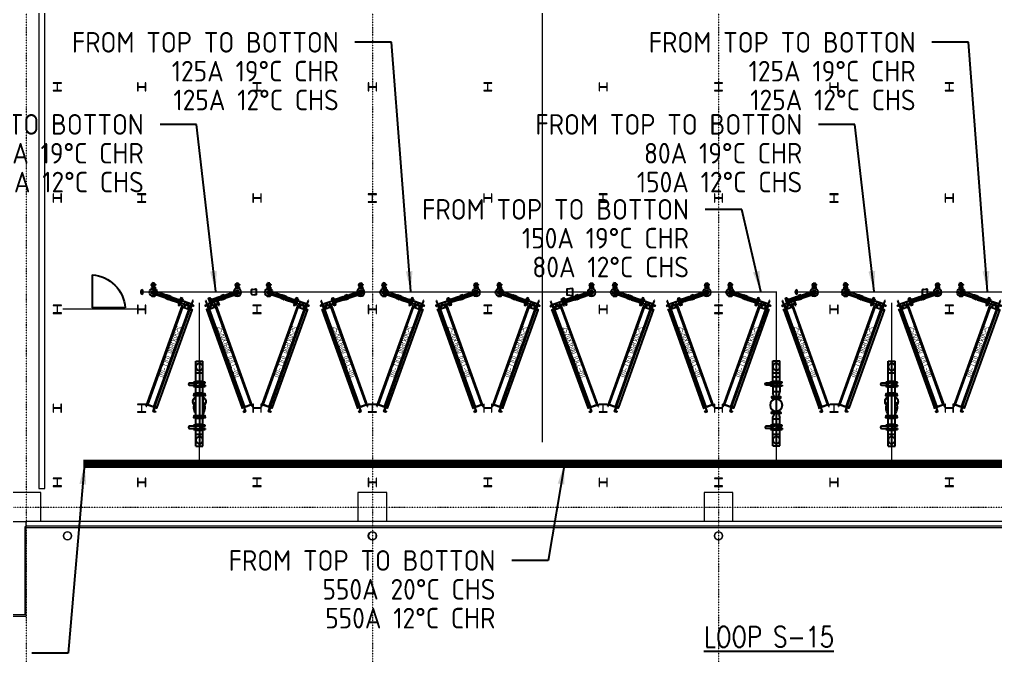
# Model space of a CAD drawing. Extents: x -32000 to 363140, y -29000 to 144266.
# Drawn here: x 17835 to 41522, y -3604 to 11834 of the extents above; entities that cross this region are included whole.
import ezdxf
from ezdxf.enums import TextEntityAlignment as Align

# ---------------------------------------------------------------- set-up
doc = ezdxf.new("R2010")
doc.units = 0
doc.header["$LTSCALE"] = 10
for name, pattern in [('H12PL25$0$JJP_三點線', [0.9, 0.3, -0.15, 0, -0.15, 0, -0.15, 0, -0.15]), ('XFM1Q20-200k$0$CENTER', [2, 1.25, -0.25, 0.25, -0.25]), ('XFM1Q20-200k$0$CENTER2', [1.125, 0.75, -0.125, 0.125, -0.125])]:
    doc.linetypes.add(name, pattern=pattern)
for name, color, linetype in [('H12PL25$0$A-OBJE-MEP', 252, 'Continuous'), ('H12PL25$0$A-WALL-EX', 252, 'Continuous'), ('H12PL25$0$A-WALL-IN', 252, 'Continuous'), ('H12PL25$0$S-COL', 252, 'Continuous'), ('H12PL25$0$S-GRID', 252, 'Continuous'), ('XFM1P20-200k$0$$0$M-PIPE-TEXT', 3, 'Continuous'), ('XFM1P20-200k$0$$0$M-PIPE-TEXT-ARROR', 91, 'Continuous'), ('XFM1P20-200k$0$12P7-M-SUP-DCC-L2', 3, 'Continuous'), ('XFM1P20-200k$0$M-PIPE-CHWR20', 110, 'Continuous'), ('XFM1P20-200k$0$M-PIPE-CHWS12', 130, 'Continuous'), ('XFM1Q20-200k$0$12P7-M-SUP-DCC-L1', 7, 'Continuous'), ('XFM1Q20-200k$0$12P7-M-SUP-DCC-L2', 3, 'Continuous'), ('XFM1Q20-200k$0$C-CDCC', 22, 'Continuous'), ('XFM1Q20-200k$0$M-CWTR-TEXT', 4, 'Continuous'), ('XFM1Q20-200k$0$M-PIPE-CHWR20', 110, 'Continuous'), ('XFM1Q20-200k$0$M-PIPE-CHWS12', 130, 'Continuous'), ('XFM1Q20-200k$0$M-PIPE-CHWS12_CL', 132, 'XFM1Q20-200k$0$CENTER2'), ('XFM1Q20-200k$0$MAU&DCC Valve Station$0$M-CWTR-VAVE', 4, 'Continuous'), ('XFM1Q20-200k$0$U-PCW-V', 2, 'Continuous')]:
    doc.layers.add(name, color=color, linetype=linetype)
doc.styles.add('XFM1P20-200k$0$$0$aa-txt', font='isocp.shx', dxfattribs={"bigfont": 'chineset.shx'})
doc.styles.add('XFM1Q20-200k$0$12P7-XCM2P10$0$AA-TXT', font='simplex.shx', dxfattribs={"bigfont": 'china.shx'})
doc.styles.add('XFM1Q20-200k$0$aa-txt', font='isocp.shx', dxfattribs={"bigfont": 'chineset.shx'})
doc.dimstyles.new('XFM1P20-200k$0$$0$adim-200', dxfattribs={"dimscale": 200, "dimtxt": 0.3, "dimasz": 2.5, "dimexe": 0.1, "dimexo": 0.5, "dimgap": 0.15, "dimtad": 0, "dimdec": 4, "dimzin": 3, "dimdsep": 46, "dimtxsty": 'XFM1P20-200k$0$$0$aa-txt', "dimcen": 2.5, "dimclrd": 256, "dimclre": 256, "dimclrt": 256, "dimadec": 0, "dimazin": 0, "dimtfac": 1, "dimtdec": 4, "dimtmove": 0, "dimatfit": 3, "dimfxl": 1, "dimtolj": 1, "dimtzin": 0, "dimarcsym": 0})

# ---------------------------------------------------------------- blocks, each defined once
blk = doc.blocks.new('H12PL25')
at = {"layer": 'H12PL25$0$A-OBJE-MEP', "lineweight": 0, "flags": 128}
for points in [[(19095, -700, 1), (18905, -700, 1)], [(26495, -700, 1), (26305, -700, 1)], [(34895, -700, 1), (34705, -700, 1)]]:
    blk.add_lwpolyline(points, format="xyb", close=True, dxfattribs=at)
at = {"layer": 'H12PL25$0$A-OBJE-MEP', "lineweight": 0}
for centre in [(19000, -700), (26400, -700), (34800, -700)]:
    blk.add_circle(centre, 100, dxfattribs=at)
at = {"layer": 'H12PL25$0$A-WALL-EX', "lineweight": 0}
blk.add_line((68150, -465), (18000, -465), dxfattribs=at)
at = {"layer": 'H12PL25$0$A-WALL-EX', "lineweight": 0, "flags": 128}
for points in [[(68150, -350), (18000, -350)], [(18000, -465), (18000, -350)], [(18000, -482.5), (18000, -465)], [(18000, -482.5), (17965, -482.5)], [(17965, -482.5), (17965, -2615)], [(18000, -500), (68150, -500)], [(18000, -500), (68150, -500)], [(18000, -500), (68150, -500)], [(18000, -500), (68150, -500)], [(18000, -2650), (18000, -500)], [(17965, -2615), (17500, -2615)], [(17500, -2650), (17965, -2650)], [(17965, -2650), (18000, -2650)]]:
    blk.add_lwpolyline(points, dxfattribs=at)
at = {"layer": 'H12PL25$0$A-WALL-IN', "lineweight": 0, "flags": 128}
for points in [[(18450, 450), (18450, 85450)], [(18300, 14650), (18300, 450)], [(18300, 450), (18450, 450)]]:
    blk.add_lwpolyline(points, dxfattribs=at)
at = {"layer": 'H12PL25$0$S-COL', "lineweight": 0, "flags": 128}
for points in [[(18850, 10100), (18850, 10112), (18767, 10112, -0.41421356), (18754, 10125), (18754, 10275, -0.41421356), (18767, 10288), (18850, 10288), (18850, 10300), (18650, 10300), (18650, 10288), (18733, 10288, -0.41421356), (18746, 10275), (18746, 10125, -0.41421356), (18733, 10112), (18650, 10112), (18650, 10100)], [(20900, 10300), (20888, 10300), (20888, 10217, -0.41421356), (20875, 10204), (20725, 10204, -0.41421356), (20712, 10217), (20712, 10300), (20700, 10300), (20700, 10100), (20712, 10100), (20712, 10183, -0.41421356), (20725, 10196), (20875, 10196, -0.41421356), (20888, 10183), (20888, 10100), (20900, 10100)], [(23700, 10100), (23700, 10112), (23617, 10112, -0.41421356), (23604, 10125), (23604, 10275, -0.41421356), (23617, 10288), (23700, 10288), (23700, 10300), (23500, 10300), (23500, 10288), (23583, 10288, -0.41421356), (23596, 10275), (23596, 10125, -0.41421356), (23583, 10112), (23500, 10112), (23500, 10100)], [(26500, 10300), (26488, 10300), (26488, 10217, -0.41421356), (26475, 10204), (26325, 10204, -0.41421356), (26312, 10217), (26312, 10300), (26300, 10300), (26300, 10100), (26312, 10100), (26312, 10183, -0.41421356), (26325, 10196), (26475, 10196, -0.41421356), (26488, 10183), (26488, 10100), (26500, 10100)], [(29300, 10100), (29300, 10112), (29217, 10112, -0.41421356), (29204, 10125), (29204, 10275, -0.41421356), (29217, 10288), (29300, 10288), (29300, 10300), (29100, 10300), (29100, 10288), (29183, 10288, -0.41421356), (29196, 10275), (29196, 10125, -0.41421356), (29183, 10112), (29100, 10112), (29100, 10100)], [(32100, 10300), (32088, 10300), (32088, 10217, -0.41421356), (32075, 10204), (31925, 10204, -0.41421356), (31912, 10217), (31912, 10300), (31900, 10300), (31900, 10100), (31912, 10100), (31912, 10183, -0.41421356), (31925, 10196), (32075, 10196, -0.41421356), (32088, 10183), (32088, 10100), (32100, 10100)], [(34900, 10100), (34900, 10112), (34817, 10112, -0.41421356), (34804, 10125), (34804, 10275, -0.41421356), (34817, 10288), (34900, 10288), (34900, 10300), (34700, 10300), (34700, 10288), (34783, 10288, -0.41421356), (34796, 10275), (34796, 10125, -0.41421356), (34783, 10112), (34700, 10112), (34700, 10100)], [(37700, 10300), (37688, 10300), (37688, 10217, -0.41421356), (37675, 10204), (37525, 10204, -0.41421356), (37512, 10217), (37512, 10300), (37500, 10300), (37500, 10100), (37512, 10100), (37512, 10183, -0.41421356), (37525, 10196), (37675, 10196, -0.41421356), (37688, 10183), (37688, 10100), (37700, 10100)], [(40500, 10100), (40500, 10112), (40417, 10112, -0.41421356), (40404, 10125), (40404, 10275, -0.41421356), (40417, 10288), (40500, 10288), (40500, 10300), (40300, 10300), (40300, 10288), (40383, 10288, -0.41421356), (40396, 10275), (40396, 10125, -0.41421356), (40383, 10112), (40300, 10112), (40300, 10100)], [(18850, 7600), (18838, 7600), (18838, 7517, -0.41421356), (18825, 7504), (18675, 7504, -0.41421356), (18662, 7517), (18662, 7600), (18650, 7600), (18650, 7400), (18662, 7400), (18662, 7483, -0.41421356), (18675, 7496), (18825, 7496, -0.41421356), (18838, 7483), (18838, 7400), (18850, 7400)], [(20900, 7400), (20900, 7412), (20817, 7412, -0.41421356), (20804, 7425), (20804, 7575, -0.41421356), (20817, 7588), (20900, 7588), (20900, 7600), (20700, 7600), (20700, 7588), (20783, 7588, -0.41421356), (20796, 7575), (20796, 7425, -0.41421356), (20783, 7412), (20700, 7412), (20700, 7400)], [(23700, 7600), (23688, 7600), (23688, 7517, -0.41421356), (23675, 7504), (23525, 7504, -0.41421356), (23512, 7517), (23512, 7600), (23500, 7600), (23500, 7400), (23512, 7400), (23512, 7483, -0.41421356), (23525, 7496), (23675, 7496, -0.41421356), (23688, 7483), (23688, 7400), (23700, 7400)], [(26500, 7400), (26500, 7412), (26417, 7412, -0.41421356), (26404, 7425), (26404, 7575, -0.41421356), (26417, 7588), (26500, 7588), (26500, 7600), (26300, 7600), (26300, 7588), (26383, 7588, -0.41421356), (26396, 7575), (26396, 7425, -0.41421356), (26383, 7412), (26300, 7412), (26300, 7400)], [(29300, 7600), (29288, 7600), (29288, 7517, -0.41421356), (29275, 7504), (29125, 7504, -0.41421356), (29112, 7517), (29112, 7600), (29100, 7600), (29100, 7400), (29112, 7400), (29112, 7483, -0.41421356), (29125, 7496), (29275, 7496, -0.41421356), (29288, 7483), (29288, 7400), (29300, 7400)], [(32100, 7400), (32100, 7412), (32017, 7412, -0.41421356), (32004, 7425), (32004, 7575, -0.41421356), (32017, 7588), (32100, 7588), (32100, 7600), (31900, 7600), (31900, 7588), (31983, 7588, -0.41421356), (31996, 7575), (31996, 7425, -0.41421356), (31983, 7412), (31900, 7412), (31900, 7400)], [(34900, 7600), (34888, 7600), (34888, 7517, -0.41421356), (34875, 7504), (34725, 7504, -0.41421356), (34712, 7517), (34712, 7600), (34700, 7600), (34700, 7400), (34712, 7400), (34712, 7483, -0.41421356), (34725, 7496), (34875, 7496, -0.41421356), (34888, 7483), (34888, 7400), (34900, 7400)], [(37700, 7400), (37700, 7412), (37617, 7412, -0.41421356), (37604, 7425), (37604, 7575, -0.41421356), (37617, 7588), (37700, 7588), (37700, 7600), (37500, 7600), (37500, 7588), (37583, 7588, -0.41421356), (37596, 7575), (37596, 7425, -0.41421356), (37583, 7412), (37500, 7412), (37500, 7400)], [(40500, 7600), (40488, 7600), (40488, 7517, -0.41421356), (40475, 7504), (40325, 7504, -0.41421356), (40312, 7517), (40312, 7600), (40300, 7600), (40300, 7400), (40312, 7400), (40312, 7483, -0.41421356), (40325, 7496), (40475, 7496, -0.41421356), (40488, 7483), (40488, 7400), (40500, 7400)], [(18850, 4700), (18850, 4712), (18767, 4712, -0.41421356), (18754, 4725), (18754, 4875, -0.41421356), (18767, 4888), (18850, 4888), (18850, 4900), (18650, 4900), (18650, 4888), (18733, 4888, -0.41421356), (18746, 4875), (18746, 4725, -0.41421356), (18733, 4712), (18650, 4712), (18650, 4700)], [(20900, 4900), (20888, 4900), (20888, 4817, -0.41421356), (20875, 4804), (20725, 4804, -0.41421356), (20712, 4817), (20712, 4900), (20700, 4900), (20700, 4700), (20712, 4700), (20712, 4783, -0.41421356), (20725, 4796), (20875, 4796, -0.41421356), (20888, 4783), (20888, 4700), (20900, 4700)], [(23700, 4700), (23700, 4712), (23617, 4712, -0.41421356), (23604, 4725), (23604, 4875, -0.41421356), (23617, 4888), (23700, 4888), (23700, 4900), (23500, 4900), (23500, 4888), (23583, 4888, -0.41421356), (23596, 4875), (23596, 4725, -0.41421356), (23583, 4712), (23500, 4712), (23500, 4700)], [(26500, 4900), (26488, 4900), (26488, 4817, -0.41421356), (26475, 4804), (26325, 4804, -0.41421356), (26312, 4817), (26312, 4900), (26300, 4900), (26300, 4700), (26312, 4700), (26312, 4783, -0.41421356), (26325, 4796), (26475, 4796, -0.41421356), (26488, 4783), (26488, 4700), (26500, 4700)], [(29300, 4700), (29300, 4712), (29217, 4712, -0.41421356), (29204, 4725), (29204, 4875, -0.41421356), (29217, 4888), (29300, 4888), (29300, 4900), (29100, 4900), (29100, 4888), (29183, 4888, -0.41421356), (29196, 4875), (29196, 4725, -0.41421356), (29183, 4712), (29100, 4712), (29100, 4700)], [(32100, 4900), (32088, 4900), (32088, 4817, -0.41421356), (32075, 4804), (31925, 4804, -0.41421356), (31912, 4817), (31912, 4900), (31900, 4900), (31900, 4700), (31912, 4700), (31912, 4783, -0.41421356), (31925, 4796), (32075, 4796, -0.41421356), (32088, 4783), (32088, 4700), (32100, 4700)], [(34900, 4700), (34900, 4712), (34817, 4712, -0.41421356), (34804, 4725), (34804, 4875, -0.41421356), (34817, 4888), (34900, 4888), (34900, 4900), (34700, 4900), (34700, 4888), (34783, 4888, -0.41421356), (34796, 4875), (34796, 4725, -0.41421356), (34783, 4712), (34700, 4712), (34700, 4700)], [(37700, 4900), (37688, 4900), (37688, 4817, -0.41421356), (37675, 4804), (37525, 4804, -0.41421356), (37512, 4817), (37512, 4900), (37500, 4900), (37500, 4700), (37512, 4700), (37512, 4783, -0.41421356), (37525, 4796), (37675, 4796, -0.41421356), (37688, 4783), (37688, 4700), (37700, 4700)], [(40500, 4700), (40500, 4712), (40417, 4712, -0.41421356), (40404, 4725), (40404, 4875, -0.41421356), (40417, 4888), (40500, 4888), (40500, 4900), (40300, 4900), (40300, 4888), (40383, 4888, -0.41421356), (40396, 4875), (40396, 4725, -0.41421356), (40383, 4712), (40300, 4712), (40300, 4700)], [(18850, 2500), (18838, 2500), (18838, 2417, -0.41421356), (18825, 2404), (18675, 2404, -0.41421356), (18662, 2417), (18662, 2500), (18650, 2500), (18650, 2300), (18662, 2300), (18662, 2383, -0.41421356), (18675, 2396), (18825, 2396, -0.41421356), (18838, 2383), (18838, 2300), (18850, 2300)], [(20900, 2300), (20900, 2312), (20817, 2312, -0.41421356), (20804, 2325), (20804, 2475, -0.41421356), (20817, 2488), (20900, 2488), (20900, 2500), (20700, 2500), (20700, 2488), (20783, 2488, -0.41421356), (20796, 2475), (20796, 2325, -0.41421356), (20783, 2312), (20700, 2312), (20700, 2300)], [(23700, 2500), (23688, 2500), (23688, 2417, -0.41421356), (23675, 2404), (23525, 2404, -0.41421356), (23512, 2417), (23512, 2500), (23500, 2500), (23500, 2300), (23512, 2300), (23512, 2383, -0.41421356), (23525, 2396), (23675, 2396, -0.41421356), (23688, 2383), (23688, 2300), (23700, 2300)], [(26500, 2300), (26500, 2312), (26417, 2312, -0.41421356), (26404, 2325), (26404, 2475, -0.41421356), (26417, 2488), (26500, 2488), (26500, 2500), (26300, 2500), (26300, 2488), (26383, 2488, -0.41421356), (26396, 2475), (26396, 2325, -0.41421356), (26383, 2312), (26300, 2312), (26300, 2300)], [(29300, 2500), (29288, 2500), (29288, 2417, -0.41421356), (29275, 2404), (29125, 2404, -0.41421356), (29112, 2417), (29112, 2500), (29100, 2500), (29100, 2300), (29112, 2300), (29112, 2383, -0.41421356), (29125, 2396), (29275, 2396, -0.41421356), (29288, 2383), (29288, 2300), (29300, 2300)], [(32100, 2300), (32100, 2312), (32017, 2312, -0.41421356), (32004, 2325), (32004, 2475, -0.41421356), (32017, 2488), (32100, 2488), (32100, 2500), (31900, 2500), (31900, 2488), (31983, 2488, -0.41421356), (31996, 2475), (31996, 2325, -0.41421356), (31983, 2312), (31900, 2312), (31900, 2300)], [(34900, 2500), (34888, 2500), (34888, 2417, -0.41421356), (34875, 2404), (34725, 2404, -0.41421356), (34712, 2417), (34712, 2500), (34700, 2500), (34700, 2300), (34712, 2300), (34712, 2383, -0.41421356), (34725, 2396), (34875, 2396, -0.41421356), (34888, 2383), (34888, 2300), (34900, 2300)], [(37700, 2300), (37700, 2312), (37617, 2312, -0.41421356), (37604, 2325), (37604, 2475, -0.41421356), (37617, 2488), (37700, 2488), (37700, 2500), (37500, 2500), (37500, 2488), (37583, 2488, -0.41421356), (37596, 2475), (37596, 2325, -0.41421356), (37583, 2312), (37500, 2312), (37500, 2300)], [(40500, 2500), (40488, 2500), (40488, 2417, -0.41421356), (40475, 2404), (40325, 2404, -0.41421356), (40312, 2417), (40312, 2500), (40300, 2500), (40300, 2300), (40312, 2300), (40312, 2383, -0.41421356), (40325, 2396), (40475, 2396, -0.41421356), (40488, 2383), (40488, 2300), (40500, 2300)], [(18850, 500), (18850, 512), (18767, 512, -0.41421356), (18754, 525), (18754, 675, -0.41421356), (18767, 688), (18850, 688), (18850, 700), (18650, 700), (18650, 688), (18733, 688, -0.41421356), (18746, 675), (18746, 525, -0.41421356), (18733, 512), (18650, 512), (18650, 500)], [(20900, 700), (20888, 700), (20888, 617, -0.41421356), (20875, 604), (20725, 604, -0.41421356), (20712, 617), (20712, 700), (20700, 700), (20700, 500), (20712, 500), (20712, 583, -0.41421356), (20725, 596), (20875, 596, -0.41421356), (20888, 583), (20888, 500), (20900, 500)], [(23700, 500), (23700, 512), (23617, 512, -0.41421356), (23604, 525), (23604, 675, -0.41421356), (23617, 688), (23700, 688), (23700, 700), (23500, 700), (23500, 688), (23583, 688, -0.41421356), (23596, 675), (23596, 525, -0.41421356), (23583, 512), (23500, 512), (23500, 500)], [(26500, 700), (26488, 700), (26488, 617, -0.41421356), (26475, 604), (26325, 604, -0.41421356), (26312, 617), (26312, 700), (26300, 700), (26300, 500), (26312, 500), (26312, 583, -0.41421356), (26325, 596), (26475, 596, -0.41421356), (26488, 583), (26488, 500), (26500, 500)], [(29300, 500), (29300, 512), (29217, 512, -0.41421356), (29204, 525), (29204, 675, -0.41421356), (29217, 688), (29300, 688), (29300, 700), (29100, 700), (29100, 688), (29183, 688, -0.41421356), (29196, 675), (29196, 525, -0.41421356), (29183, 512), (29100, 512), (29100, 500)], [(32100, 700), (32088, 700), (32088, 617, -0.41421356), (32075, 604), (31925, 604, -0.41421356), (31912, 617), (31912, 700), (31900, 700), (31900, 500), (31912, 500), (31912, 583, -0.41421356), (31925, 596), (32075, 596, -0.41421356), (32088, 583), (32088, 500), (32100, 500)], [(34900, 500), (34900, 512), (34817, 512, -0.41421356), (34804, 525), (34804, 675, -0.41421356), (34817, 688), (34900, 688), (34900, 700), (34700, 700), (34700, 688), (34783, 688, -0.41421356), (34796, 675), (34796, 525, -0.41421356), (34783, 512), (34700, 512), (34700, 500)], [(37700, 700), (37688, 700), (37688, 617, -0.41421356), (37675, 604), (37525, 604, -0.41421356), (37512, 617), (37512, 700), (37500, 700), (37500, 500), (37512, 500), (37512, 583, -0.41421356), (37525, 596), (37675, 596, -0.41421356), (37688, 583), (37688, 500), (37700, 500)], [(40500, 500), (40500, 512), (40417, 512, -0.41421356), (40404, 525), (40404, 675, -0.41421356), (40417, 688), (40500, 688), (40500, 700), (40300, 700), (40300, 688), (40383, 688, -0.41421356), (40396, 675), (40396, 525, -0.41421356), (40383, 512), (40300, 512), (40300, 500)]]:
    blk.add_lwpolyline(points, format="xyb", close=True, dxfattribs=at)
for points in [[(18350, -350), (18350, 350), (17650, 350), (17650, -350), (18000, -350)], [(26750, -350), (26750, 350), (26050, 350), (26050, -350)], [(35150, -350), (35150, 350), (34450, 350), (34450, -350)]]:
    blk.add_lwpolyline(points, dxfattribs=at)
at = {"layer": 'H12PL25$0$S-GRID', "linetype": 'H12PL25$0$JJP_三點線', "lineweight": 0}
for p, q in [((18000, 128250), (18000, -28000)), ((26400, 128250), (26400, -28000)), ((34800, 128250), (34800, -28000)), ((-29000, 0), (289600, 0))]:
    blk.add_line(p, q, dxfattribs=at)
blk = doc.blocks.new('XFM1Q20-200k$0$A$C85d7fed8')
at = {"layer": 'XFM1Q20-200k$0$12P7-M-SUP-DCC-L1'}
for points in [[(214374, 5418), (214420, 5438), (214369, 5552), (214323, 5532), (214331, 5513), (214334, 5515), (214327, 5530), (214367, 5548), (214416, 5440), (214376, 5422), (214369, 5437), (214366, 5436)], [(215456, 3023), (215502, 3043), (215450, 3158), (215405, 3137), (215413, 3119), (215416, 3120), (215409, 3135), (215449, 3153), (215497, 3045), (215458, 3027), (215451, 3043), (215448, 3041)]]:
    blk.add_lwpolyline(points, close=True, dxfattribs=at)
blk.add_lwpolyline([(215446, 3041), (215448, 3041)], dxfattribs=at)
at = {"layer": 'XFM1Q20-200k$0$12P7-M-SUP-DCC-L2'}
blk.add_lwpolyline([(215404, 3137), (215450, 3157), (214420, 5438), (214374, 5418)], close=True, dxfattribs=at)
blk = doc.blocks.new('XFM1Q20-200k$0$A$C911c7844')
at = {"layer": 'XFM1Q20-200k$0$C-CDCC'}
for p, q in [((207240, 5563), (207249, 5567)), ((208474, 3049), (207240, 5563)), ((207325, 5504), (207506, 5592)), ((207357, 5438), (207538, 5527)), ((207440, 5479), (207469, 5419)), ((207451, 5484), (207480, 5424)), ((207483, 5638), (207500, 5646)), ((207483, 5638), (207560, 5481)), ((207503, 5480), (207494, 5476)), ((207500, 5646), (207576, 5489)), ((208653, 3137), (207503, 5480)), ((207560, 5481), (207576, 5489)), ((207520, 5444), (207340, 5356)), ((207352, 5436), (207381, 5376)), ((208470, 3103), (207358, 5365)), ((207362, 5441), (207392, 5381)), ((208613, 3173), (207502, 5435)), ((208631, 3182), (208452, 3094)), ((208631, 3182), (208452, 3094)), ((208484, 3110), (208599, 3166)), ((208644, 3133), (208653, 3137)), ((208483, 3054), (208474, 3049))]:
    blk.add_line(p, q, dxfattribs=at)
for centre in [(207341, 5471), (207429, 5514)]:
    blk.add_circle(centre, 36.5, dxfattribs=at)
at = {"layer": 'XFM1Q20-200k$0$C-CDCC', "style": 'XFM1Q20-200k$0$aa-txt', "width": 0.8}
blk.add_text('2520X1600 (DCC-01)', height=125, rotation=296, dxfattribs=at).set_placement((207930, 4392), align=Align.MIDDLE)
blk = doc.blocks.new('XFM1Q20-200k$0$BV-150V-T1')
at = {"color": 0, "linetype": 'ByBlock'}
for p, q in [((-5.2, 9.6), (-6.7, 9.6)), ((-6.7, -9.6), (-6.7, 9.6)), ((-2.7, 14), (-5.2, 14)), ((-5.2, -14), (-5.2, 14)), ((2.7, 14), (5.2, 14)), ((5.2, 14), (5.2, -14)), ((5.2, 9.6), (6.7, 9.6)), ((6.7, 9.6), (6.7, -9.6)), ((-5.2, -9.6), (-6.7, -9.6)), ((-2.7, -14), (-5.2, -14)), ((2.7, -8.4), (-2.7, -8.4)), ((2.7, -14), (5.2, -14)), ((5.2, -9.6), (6.7, -9.6))]:
    blk.add_line(p, q, dxfattribs=at)
blk.add_lwpolyline([(-2.7, 7.5), (-2.7, 24, -1), (2.7, 24), (2.7, 7.7, 0.028765), (2.9, 4.2), (3.3, 0.3, -1.044614), (-3.3, 0), (-2.9, 4.1, 0.028765)], format="xyb", close=True, dxfattribs=at)
for points in [[(-2.7, 14), (-2.7, 6.1)], [(2.7, 14), (2.7, 6.3)], [(-2.7, -2), (-2.7, -14)], [(2.7, -2), (2.7, -14)]]:
    blk.add_lwpolyline(points, dxfattribs=at)
blk = doc.blocks.new('XFM1Q20-200k$0$YS-06-B')
at = {"layer": 'XFM1Q20-200k$0$U-PCW-V', "color": 0}
for p, q in [((55, 8.9), (6.9, 8.9)), ((55, -8.9), (6.9, -8.9))]:
    blk.add_line(p, q, dxfattribs=at)
for points in [[(1.4, -9.6), (0, -9.6), (0, 9.6), (1.4, 9.6)], [(4, -13.8), (1.4, -13.8), (1.4, 13.8), (4, 13.8), (4, -13.8)], [(4, -13.8), (6.5, -13.8), (6.5, 13.8), (4, 13.8), (4, -13.8)], [(57.5, -13.8), (55, -13.8), (55, 13.8), (57.5, 13.8), (57.5, -13.8)], [(57.5, -13.8), (60, -13.8), (60, 13.8), (57.5, 13.8), (57.5, -13.8)], [(60, -9.6), (61.5, -9.6), (61.5, 9.6), (60, 9.6)]]:
    blk.add_lwpolyline(points, dxfattribs=at)
for points in [[(18.6, 15.5, 0.133256), (14.6, 14.4, 0.106756), (10.9, 10.9, 0.036777), (9.6, 8.9, 0.036777)], [(28.8, 12.5, 0.064337), (26.3, 14.4, 0.133256), (22.3, 15.5)], [(9.6, -8.9, 0.036777), (10.9, -10.9, 0.106756), (14.6, -14.4, 0.133256), (18.6, -15.5)], [(22.3, -15.5, 0.133256), (26.3, -14.4, 0.064337), (28.8, -12.5, 0.064337)]]:
    blk.add_lwpolyline(points, format="xyb", dxfattribs=at)
for centre, radius, start, end in [((20.5, 4.3), 11.3, 80.5245, 99.4755), ((29, 0), 12.1, 121.7693, 132.5173), ((35.2, -14.3), 27.6, 57.3698, 116.9234), ((20.5, -4.3), 11.3, 260.5245, 279.4755), ((29, 0), 12.1, 227.4827, 238.2307), ((35.2, 14.3), 27.6, 243.0766, 302.6302)]:
    blk.add_arc(centre, radius, start, end, dxfattribs=at)
blk = doc.blocks.new('XFM1Q20-200k$0$A$Cc8c59ff0')
at = {"layer": 'XFM1Q20-200k$0$M-PIPE-CHWS12'}
for p, q in [((183, 2063, 0), (183, 0, 0)), ((183, 2063), (351, 2063)), ((351, 2063, 0), (351, 0, 0)), ((183, 1777), (351, 1777)), ((351, 1120, 0), (351, 1406, 0)), ((183, 286), (351, 286)), ((183, 0), (351, 0))]:
    blk.add_line(p, q, dxfattribs=at)
for centre in [(267, 1920), (267, 143)]:
    blk.add_circle(centre, 84.1, dxfattribs=at)
at = {"layer": 'XFM1Q20-200k$0$M-PIPE-CHWS12_CL', "linetype": 'XFM1Q20-200k$0$CENTER'}
blk.add_line((267, 0, 0), (267, 2063, 0), dxfattribs=at)
at = {"layer": 'XFM1Q20-200k$0$MAU&DCC Valve Station$0$M-CWTR-VAVE', "xscale": 10.00000000000001, "yscale": 10.00000000000001, "zscale": 10.00000000000001, "rotation": 90}
for name, p in [('XFM1Q20-200k$0$BV-150V-T1', (267, 1610)), ('XFM1Q20-200k$0$YS-06-B', (267, 779)), ('XFM1Q20-200k$0$BV-150V-T1', (267, 562))]:
    blk.add_blockref(name, p, dxfattribs=at)
blk = doc.blocks.new('XFM1Q20-200k$0$R6-4')
for p, q in [((-5.7, 0), (5.7, 0)), ((-5.7, 0), (-5.7, -1)), ((-8.4, -14), (-8.4, -12.4)), ((8.4, -14), (-8.4, -14)), ((-6.2, -4.1), (-7.9, -9.3)), ((5.7, 0), (5.7, -1)), ((6.2, -4.1), (7.9, -9.3)), ((8.4, -14), (8.4, -12.4))]:
    blk.add_line(p, q)
for centre, start, end in [((1.6, -12.4), 161.7321, 180), ((-15.7, -1), 341.7321, 0), ((15.7, -1), 180, 198.2679), ((-1.6, -12.4), 0, 18.2679)]:
    blk.add_arc(centre, 10, start, end)
blk = doc.blocks.new('XFM1Q20-200k$0$A$C49d57fc1')
at = {"layer": 'XFM1Q20-200k$0$M-PIPE-CHWR20'}
for p, q in [((183, 2063, 0), (183, 1402, 0)), ((183, 2063), (351, 2063)), ((267, 0, 0), (267, 2063, 0)), ((351, 2063, 0), (351, 1402, 0)), ((183, 1777), (351, 1777)), ((159, 1247, 0), (264, 1247, 0)), ((159, 1247, 0), (159, 1232, 0)), ((159, 1232, 0), (264, 1232, 0)), ((160, 1231, 0), (159, 1232, 0)), ((264, 1231, 0), (160, 1231, 0)), ((189, 1249, 0), (264, 1249, 0)), ((189, 1247, 0), (189, 1249, 0)), ((194, 1221, 0), (194, 1229, 0)), ((200, 1219, 0), (264, 1219, 0)), ((340, 1249, 0), (264, 1249, 0)), ((369, 1247, 0), (264, 1247, 0)), ((369, 1232, 0), (264, 1232, 0)), ((264, 1231, 0), (368, 1231, 0)), ((334, 1219, 0), (264, 1219, 0)), ((334, 1219, 0), (334, 1229, 0)), ((340, 1247, 0), (340, 1249, 0)), ((368, 1231, 0), (369, 1232, 0)), ((369, 1247, 0), (369, 1232, 0)), ((160, 915, 0), (159, 914, 0)), ((159, 914, 0), (264, 914, 0)), ((159, 899, 0), (159, 914, 0)), ((159, 899, 0), (264, 899, 0)), ((264, 915, 0), (160, 915, 0)), ((183, 626), (183, 740, 0)), ((189, 899, 0), (189, 897, 0)), ((189, 897, 0), (264, 897, 0)), ((194, 930, 0), (194, 917, 0)), ((334, 925, 0), (194, 925, 0)), ((264, 915, 0), (368, 915, 0)), ((369, 914, 0), (264, 914, 0)), ((369, 899, 0), (264, 899, 0)), ((340, 897, 0), (264, 897, 0)), ((334, 925, 0), (334, 917, 0)), ((340, 899, 0), (340, 897, 0)), ((351, 626), (351, 740, 0)), ((368, 915, 0), (369, 914, 0)), ((369, 899, 0), (369, 914, 0)), ((183, 495), (183, 0)), ((351, 495), (351, 0)), ((351, 395), (183, 395)), ((183, 286), (351, 286)), ((183, 0), (351, 0))]:
    blk.add_line(p, q, dxfattribs=at)
at = {"layer": 'XFM1Q20-200k$0$M-PIPE-CHWR20', "elevation": 0}
for points in [[(153, 1249), (381, 1249), (381, 1273), (153, 1273)], [(153, 897), (381, 897), (381, 873), (153, 873)]]:
    blk.add_lwpolyline(points, close=True, dxfattribs=at)
at = {"layer": 'XFM1Q20-200k$0$M-PIPE-CHWR20'}
for centre, radius in [((267, 1920), 84.1), ((267, 1073), 149), ((267, 143), 84.1)]:
    blk.add_circle(centre, radius, dxfattribs=at)
for centre, radius, start, end in [((192, 1229, 0), 2, 0, 90), ((193, 1206, 0), 15, 45, 85.3609), ((192, 1207, 0), 15, 345, 45), ((342, 1207, 0), 15, 135, 195), ((341, 1206, 0), 15, 94.6391, 135), ((336, 1229, 0), 2, 90, 180), ((192, 917, 0), 2, 270, 0), ((183, 940, 0), 15, 317.6297, 21.3232), ((336, 917, 0), 2, 180, 270), ((351, 940, 0), 15, 158.6768, 222.3703)]:
    blk.add_arc(centre, radius, start, end, dxfattribs=at)
for name, p, xscale, yscale, zscale, rotation in [('XFM1Q20-200k$0$BV-150V-T1', (267, 1610), 10.00000000000001, 10.00000000000001, 10.00000000000001, 90), ('XFM1Q20-200k$0$R6-4', (267, 1263, 0), 10, 10, 10, 180), ('XFM1Q20-200k$0$BV-150V-T1', (267, 562), -10.00000000000001, 10.00000000000001, 10.00000000000001, 90)]:
    blk.add_blockref(name, p, dxfattribs=dict(at, xscale=xscale, yscale=yscale, zscale=zscale, rotation=rotation))
at = {"layer": 'XFM1Q20-200k$0$M-PIPE-CHWR20', "xscale": -10.00000000000001, "yscale": 10.00000000000001, "zscale": 10.00000000000001}
blk.add_blockref('XFM1Q20-200k$0$R6-4', (267, 883, 0), dxfattribs=at)
blk = doc.blocks.new('XFM1Q20-200k')
at = {"xscale": -1}
for name, p, rotation in [('XFM1Q20-200k$0$A$C911c7844', (228629, 22419), 6.354829353501296), ('XFM1Q20-200k$0$A$C911c7844', (231429, 22419), 6.354829353501296), ('XFM1Q20-200k$0$A$C911c7844', (234229, 22419), 6.354829353501214), ('XFM1Q20-200k$0$A$C911c7844', (237029, 22419), 6.354829353501296), ('XFM1Q20-200k$0$A$C911c7844', (239829, 22419), 6.354829353501214), ('XFM1Q20-200k$0$A$C911c7844', (242629, 22419), 6.354829353501214), ('XFM1Q20-200k$0$A$C911c7844', (245429, 22419), 6.354829353501296), ('XFM1Q20-200k$0$A$C911c7844', (248229, 22419), 6.354829353501296), ('XFM1Q20-200k$0$A$C85d7fed8', (236152, 16244), 4.513400592285639), ('XFM1Q20-200k$0$A$C85d7fed8', (238952, 16244), 4.513400592285639), ('XFM1Q20-200k$0$A$C85d7fed8', (241752, 16244), 4.513400592285572), ('XFM1Q20-200k$0$A$C85d7fed8', (244552, 16244), 4.513400592285639), ('XFM1Q20-200k$0$A$C85d7fed8', (247352, 16244), 4.513400592285572), ('XFM1Q20-200k$0$A$C85d7fed8', (250152, 16244), 4.513400592285572), ('XFM1Q20-200k$0$A$C85d7fed8', (252952, 16244), 4.513400592285639), ('XFM1Q20-200k$0$A$C85d7fed8', (255752, 16244), 4.513400592285639), ('XFM1Q20-200k$0$A$Cc8c59ff0', (21933, 3543, 0), 180), ('XFM1Q20-200k$0$A$C49d57fc1', (35934, 3547, 0), 180), ('XFM1Q20-200k$0$A$Cc8c59ff0', (38733, 3543, 0), 180)]:
    blk.add_blockref(name, p, dxfattribs=dict(at, rotation=rotation))
for name, p, rotation in [('XFM1Q20-200k$0$A$C911c7844', (-184229, 22419), 353.6451706464987), ('XFM1Q20-200k$0$A$C911c7844', (-181429, 22419), 353.6451706464987), ('XFM1Q20-200k$0$A$C911c7844', (-178629, 22419), 353.6451706464987), ('XFM1Q20-200k$0$A$C911c7844', (-175997, 20604), 354.1451706464987), ('XFM1Q20-200k$0$A$C911c7844', (-173029, 22419), 353.6451706464987), ('XFM1Q20-200k$0$A$C911c7844', (-170229, 22419), 353.6451706464987), ('XFM1Q20-200k$0$A$C911c7844', (-167429, 22419), 353.6451706464987), ('XFM1Q20-200k$0$A$C85d7fed8', (-191752, 16244), 355.4865994077143), ('XFM1Q20-200k$0$A$C85d7fed8', (-188952, 16244), 355.4865994077143), ('XFM1Q20-200k$0$A$C85d7fed8', (-186152, 16244), 355.4865994077143), ('XFM1Q20-200k$0$A$C85d7fed8', (-183466, 14365), 355.9865994077143), ('XFM1Q20-200k$0$A$C85d7fed8', (-180552, 16244), 355.4865994077143), ('XFM1Q20-200k$0$A$C85d7fed8', (-177752, 16244), 355.4865994077143), ('XFM1Q20-200k$0$A$C85d7fed8', (-174952, 16244), 355.4865994077143)]:
    blk.add_blockref(name, p, dxfattribs=dict(rotation=rotation))
at = {"layer": 'XFM1Q20-200k$0$M-CWTR-TEXT', "style": 'XFM1Q20-200k$0$12P7-XCM2P10$0$AA-TXT', "width": 0.8}
blk.add_text('%%ULOOP S-15', height=500, dxfattribs=at).set_placement((34447, -3151, 0), align=Align.MIDDLE_LEFT)
blk = doc.blocks.new('XFM1P20-200k$0$005')
h = blk.add_hatch()
h.set_pattern_fill('AR-HBONE', color=256, scale=0.430893, angle=360, style=0)
h.set_pattern_definition([(135, (-2258.2576, -4619.8331), (-8e-16, 2.4374981), [5.1707143, -1.7235714]), (45, (-2259.4764, -4618.6144), (-8e-16, 2.4374981), [5.1707143, -1.7235714])])
h.paths.add_polyline_path([(21.88125, -3.01625), (21.88125, 3.01625), (5.88125, 3.01625), (5.88125, -3.01625)])
edge = h.paths.add_edge_path(flags=17)
edge.add_line((21.88125, 3.01625), (21.88125, -3.01625))
for p, q in [((5.88125, 3.31625), (3, 3.31625)), ((5.88125, 3.31625), (5.88125, -3.31625)), ((21.88125, 3.01625), (5.88125, 3.01625)), ((5.88125, 3.01625), (5.88125, -3.01625)), ((21.88125, 3.31625), (24.7625, 3.31625)), ((21.88125, 3.31625), (21.88125, -3.31625)), ((21.88125, 3.01625), (21.88125, -3.01625)), ((21.88125, -3.01625), (21.88125, 3.01625)), ((28.2625, 3.31625), (24.7625, 3.31625)), ((28.2625, 3.31625), (28.2625, -3.31625)), ((5.88125, -3.31625), (3, -3.31625)), ((21.88125, -3.01625), (5.88125, -3.01625)), ((21.88125, -3.31625), (28.2625, -3.31625)), ((28.2625, -3.31625), (25.38125, -3.31625))]:
    blk.add_line(p, q)
for points in [[(0, -7.6), (0, 7.6), (2.38125, 7.6), (2.38125, -7.6), (0, -7.6)], [(2.38125, 3.8975), (3, 3.8975), (3, -3.8975), (2.38125, -3.8975)]]:
    blk.add_lwpolyline(points)
blk = doc.blocks.new('XFM1P20-200k$0$A$C63cefe58')
at = {"layer": 'XFM1P20-200k$0$M-PIPE-CHWR20'}
for p, q in [((236960, 2866), (236933, 2798)), ((237600, 2568, 0), (236977, 2820, 0)), ((237278, 2659), (237585, 2535, 0)), ((237305, 2726), (237614, 2601, 0)), ((237563, 2655, 0), (237563, 2655, 0)), ((237636, 2661, 0), (237574, 2664, 0)), ((237603, 2626, 0), (237597, 2509, 0)), ((237645, 2650, 0), (237645, 2650, 0)), ((237540, 2379, 0), (237541, 2396, 0)), ((237540, 2379, 0), (237641, 2374, 0)), ((237642, 2391, 0), (237541, 2396, 0)), ((237659, 2565, 0), (237542, 2571, 0)), ((237545, 2374, 0), (237545, 2378, 0)), ((237547, 2401, 0), (237546, 2397, 0)), ((237555, 2372, 0), (237547, 2373, 0)), ((237556, 2402, 0), (237548, 2402, 0)), ((237548, 2374, 0), (237548, 2378, 0)), ((237549, 2401, 0), (237549, 2397, 0)), ((237553, 2441, 0), (237555, 2485, 0)), ((237554, 2374, 0), (237554, 2378, 0)), ((237555, 2401, 0), (237555, 2397, 0)), ((237556, 2373, 0), (237557, 2377, 0)), ((237558, 2401, 0), (237558, 2397, 0)), ((237562, 2431, 0), (237568, 2430, 0)), ((237567, 2372, 0), (237565, 2343, 0)), ((237567, 2372, 0), (237614, 2370, 0)), ((237572, 2430, 0), (237570, 2396, 0)), ((237581, 2475, 0), (237577, 2405, 0)), ((237580, 2377, 0), (237579, 2372, 0)), ((237602, 2376, 0), (237601, 2370, 0)), ((237611, 2474, 0), (237607, 2403, 0)), ((237614, 2370, 0), (237612, 2340, 0)), ((237615, 2427, 0), (237613, 2394, 0)), ((237624, 2428, 0), (237618, 2428, 0)), ((237624, 2370, 0), (237625, 2374, 0)), ((237626, 2397, 0), (237626, 2393, 0)), ((237626, 2369, 0), (237634, 2368, 0)), ((237627, 2399, 0), (237636, 2398, 0)), ((237627, 2370, 0), (237627, 2374, 0)), ((237629, 2397, 0), (237628, 2393, 0)), ((237633, 2370, 0), (237633, 2374, 0)), ((237634, 2397, 0), (237634, 2393, 0)), ((237635, 2437, 0), (237637, 2481, 0)), ((237636, 2369, 0), (237636, 2373, 0)), ((237637, 2397, 0), (237637, 2393, 0)), ((237641, 2374, 0), (237642, 2391, 0)), ((237561, 2355, 0), (237561, 2360, 0)), ((237566, 2360, 0), (237561, 2360, 0)), ((237566, 2355, 0), (237561, 2355, 0)), ((237565, 2343, 0), (237612, 2340, 0)), ((237613, 2358, 0), (237619, 2357, 0)), ((237613, 2353, 0), (237619, 2352, 0)), ((237619, 2352, 0), (237619, 2357, 0))]:
    blk.add_line(p, q, dxfattribs=at)
at = {"layer": 'XFM1P20-200k$0$M-PIPE-CHWR20', "elevation": 0}
for points in [[(237250, 2760), (237309, 2736), (237274, 2649), (237215, 2673)], [(237257, 2757), (237250, 2760), (237215, 2673), (237222, 2670)]]:
    blk.add_lwpolyline(points, dxfattribs=at)
at = {"layer": 'XFM1P20-200k$0$M-PIPE-CHWR20'}
for radius in [94.4, 44.4, 36.5]:
    blk.add_circle((237600, 2568, 0), radius, dxfattribs=at)
for centre, radius, start, end in [((237573, 2654, 0), 10, 87.1452, 177.1452), ((237602, 2590, 0), 22.2, 88.2245, 266.0658), ((237635, 2651, 0), 10, 357.1452, 87.1452), ((237544, 2378, 0), 1.43, 9.8256, 87.1452), ((237545, 2398, 0), 1.43, 267.1452, 344.4648), ((237547, 2378, 0), 1.43, 9.8256, 164.4648), ((237547, 2374, 0), 1.43, 189.8256, 344.4648), ((237548, 2398, 0), 1.43, 189.8256, 344.4648), ((237548, 2401, 0), 1.43, 9.8256, 164.4648), ((237551, 2375, 0), 4.06, 43.5424, 130.748), ((237551, 2377, 0), 4.06, 223.5424, 310.748), ((237552, 2398, 0), 4.06, 43.5424, 130.748), ((237552, 2400, 0), 4.06, 223.5424, 310.748), ((237563, 2441, 0), 10, 177.1452, 267.1452), ((237555, 2377, 0), 1.43, 9.8256, 164.4648), ((237555, 2374, 0), 1.43, 189.8256, 344.4648), ((237556, 2401, 0), 1.43, 9.8256, 164.4648), ((237556, 2397, 0), 1.43, 189.8256, 344.4648), ((237558, 2377, 0), 1.43, 87.1452, 164.4648), ((237559, 2397, 0), 1.43, 189.8256, 267.1452), ((237567, 2405, 0), 10, 267.1452, 357.1452), ((237568, 2420, 0), 10, 357.1452, 87.1452), ((237617, 2403, 0), 10, 177.1452, 267.1452), ((237618, 2418, 0), 10, 87.1452, 177.1452), ((237623, 2374, 0), 1.43, 9.8256, 87.1452), ((237625, 2438, 0), 10, 267.1452, 357.1452), ((237624, 2394, 0), 1.43, 267.1452, 344.4648), ((237626, 2370, 0), 1.43, 189.8256, 344.4648), ((237626, 2374, 0), 1.43, 9.8256, 164.4648), ((237627, 2397, 0), 1.43, 9.8256, 164.4648), ((237627, 2394, 0), 1.43, 189.8256, 344.4648), ((237630, 2371, 0), 4.06, 43.5424, 130.748), ((237630, 2373, 0), 4.06, 223.5424, 310.748), ((237631, 2396, 0), 4.06, 223.5424, 310.748), ((237631, 2394, 0), 4.06, 43.5424, 130.748), ((237634, 2373, 0), 1.43, 9.8256, 164.4648), ((237634, 2370, 0), 1.43, 189.8256, 344.4648), ((237636, 2397, 0), 1.43, 9.8256, 164.4648), ((237635, 2393, 0), 1.43, 189.8256, 344.4648), ((237637, 2373, 0), 1.43, 87.1452, 164.4648), ((237638, 2393, 0), 1.43, 189.8256, 267.1452)]:
    blk.add_arc(centre, radius, start, end, dxfattribs=at)
at = {"layer": 'XFM1P20-200k$0$M-PIPE-CHWR20', "xscale": -12.10111893907765, "yscale": 12.10111893907765, "zscale": 12.10111893907765, "rotation": 157.9999999999999}
blk.add_blockref('XFM1P20-200k$0$005', (236946, 2832), dxfattribs=at)
blk = doc.blocks.new('XFM1P20-200k$0$R5-4')
for p, q in [((-5.7, 0), (-5.7, -1.6)), ((-5.7, 0), (5.7, 0)), ((-7.1, -12.7), (-7.1, -10.4)), ((7.1, -12.7), (-7.1, -12.7)), ((-5.9, -3.6), (-6.9, -8.5)), ((5.7, 0), (5.7, -1.6)), ((5.9, -3.6), (6.9, -8.5)), ((7.1, -12.7), (7.1, -10.4))]:
    blk.add_line(p, q)
for centre, start, end in [((2.9, -10.4), 168.8131, 180), ((-15.7, -1.6), 348.8131, 0), ((15.7, -1.6), 180, 191.1869), ((-2.9, -10.4), 0, 11.1869)]:
    blk.add_arc(centre, 10, start, end)
blk = doc.blocks.new('XFM1P20-200k$0$DOOR-800-2100-P')
for p in [(-40, -80), (40, 0)]:
    blk.add_line(p, (-40, 0))
blk.add_arc((-44.7, 4.7), 84.8, 273.1512, 356.8488)
blk = doc.blocks.new('XFM1P20-200k')
at = {"layer": 'XFM1P20-200k$0$12P7-M-SUP-DCC-L2', "const_width": 30}
blk.add_lwpolyline([(20700, 4809), (18882, 4809)], dxfattribs=at)
at = {"layer": 'XFM1P20-200k$0$M-PIPE-CHWR20'}
for p, q in [((20826, 5170, 0), (20826, 5270, 0)), ((36711, 5170, 0), (36711, 5270, 0))]:
    blk.add_line(p, q, dxfattribs=at)
at = {"layer": 'XFM1P20-200k$0$M-PIPE-CHWR20', "const_width": 30}
blk.add_lwpolyline([(30521, 60900), (30521, 1572)], dxfattribs=at)
at = {"layer": 'XFM1P20-200k$0$M-PIPE-CHWR20', "elevation": 0}
for points, const_width in [([(20826, 5220), (36201, 5220), (36201, 1052)], 30), ([(36711, 5220), (50201, 5220), (50201, 1052)], 30), ([(132799, 1050), (19381, 1050)], 200)]:
    blk.add_lwpolyline(points, dxfattribs=dict(at, const_width=const_width))
blk.add_lwpolyline([(31261, 5304), (31121, 5291), (31121, 5149), (31261, 5136)], close=True, dxfattribs=at)
at = {"layer": 'XFM1P20-200k$0$M-PIPE-CHWR20'}
for centre in [(20826, 5220, 0), (36711, 5220, 0)]:
    blk.add_arc(centre, 50, 90, 270, dxfattribs=at)
at = {"layer": 'XFM1P20-200k$0$M-PIPE-CHWS12', "const_width": 30, "elevation": 0}
for points in [[(22200, 4957), (22200, 1079)], [(39000, 4957), (39000, 1079)]]:
    blk.add_lwpolyline(points, dxfattribs=at)
at = {"rotation": 182.8548292855318}
for p in [(258261, 19610), (261061, 19610), (263861, 19610), (266661, 19610), (269461, 19610), (272261, 19610), (275061, 19610), (277861, 19610)]:
    blk.add_blockref('XFM1P20-200k$0$A$C63cefe58', p, dxfattribs=at)
at = {"xscale": -1, "rotation": 177.1451707144683}
for p in [(-214055, 19610), (-211061, 19610), (-208261, 19610), (-205461, 19610), (-202661, 19610), (-200055, 19610), (-197061, 19610)]:
    blk.add_blockref('XFM1P20-200k$0$A$C63cefe58', p, dxfattribs=at)
at = {"layer": 'XFM1P20-200k$0$12P7-M-SUP-DCC-L2', "xscale": -10, "yscale": 10, "zscale": 10, "rotation": 180}
blk.add_blockref('XFM1P20-200k$0$DOOR-800-2100-P', (19998, 4834), dxfattribs=at)
at = {"layer": 'XFM1P20-200k$0$M-PIPE-CHWR20', "xscale": -10.00000000000003, "yscale": 10.00000000000003, "zscale": 10.00000000000002, "rotation": 90}
for p in [(23456, 5220, 0), (39742, 5220, 0)]:
    blk.add_blockref('XFM1P20-200k$0$R5-4', p, dxfattribs=at)
at = {"layer": 'XFM1P20-200k$0$$0$M-PIPE-TEXT', "style": 'XFM1P20-200k$0$$0$aa-txt'}
for s, p in [('FROM TOP TO BOTTON', (25582, 11281, 0)), ('FROM TOP TO BOTTON', (39582, 11281, 0)), ('125A 19%%DC CHR', (25582, 10581, 0)), ('125A 19%%DC CHR', (39582, 10581, 0)), ('125A 12%%DC CHS', (25582, 9881, 0)), ('125A 12%%DC CHS', (39582, 9881, 0)), ('FROM TOP TO BOTTON', (20850, 9288, 0)), ('FROM TOP TO BOTTON', (36830, 9288, 0)), ('80A 19%%DC CHR', (20850, 8588, 0)), ('80A 19%%DC CHR', (36830, 8588, 0)), ('150A 12%%DC CHS', (20850, 7888, 0)), ('150A 12%%DC CHS', (36830, 7888, 0)), ('FROM TOP TO BOTTON', (34081, 7226, 0)), ('150A 19%%DC CHR', (34081, 6526, 0)), ('80A 12%%DC CHS', (34081, 5826, 0)), ('FROM TOP TO BOTTON', (29385, -1298)), ('550A 20%%DC CHS', (29385, -1998)), ('550A 12%%DC CHR', (29385, -2698))]:
    blk.add_text(s, height=500, dxfattribs=at).set_placement(p, align=Align.MIDDLE_RIGHT)
at = {"layer": 'XFM1P20-200k$0$$0$M-PIPE-TEXT-ARROR'}
for points in [[(27330, 5228, 0), (26864, 11281, 0), (25977, 11281, 0)], [(41330, 5228, 0), (40864, 11281, 0), (39977, 11281, 0)], [(22598, 5228, 0), (22131, 9288, 0), (21245, 9288, 0)], [(38578, 5228, 0), (38111, 9288, 0), (37225, 9288, 0)], [(35829, 5228, 0), (35362, 7226, 0), (34476, 7226, 0)], [(19414, 1050, 0), (19019, -3552, 0), (18132, -3552, 0)], [(31062, 1050), (30666, -1298), (29780, -1298)]]:
    blk.add_leader(points, dimstyle='XFM1P20-200k$0$$0$adim-200', dxfattribs=at)

msp = doc.modelspace()

# ---------------------------------------------------------------- block references
msp.add_blockref('H12PL25', (0, 0))

# ---------------------------------------------------------------- next in the draw order: block references
for name in ['XFM1P20-200k', 'XFM1Q20-200k']:
    msp.add_blockref(name, (0, 0))

doc.saveas('drawing.dxf')
